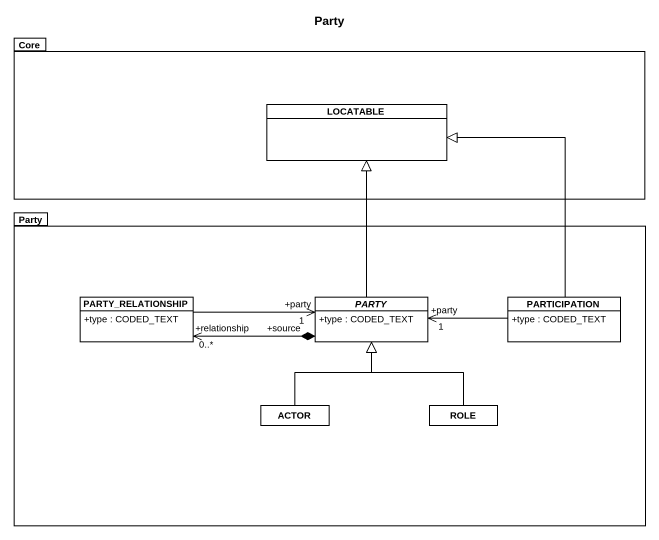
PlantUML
@startuml
title Party
hide circle
hide empty members
skinparam classAttributeIconSize 0
package Core {
  class LOCATABLE
}
package Party {
  class PARTY_RELATIONSHIP {
    +type : CODED_TEXT
  }
  abstract class PARTY {
    +type : CODED_TEXT
  }
  class PARTICIPATION {
    +type : CODED_TEXT
  }
  class "ACTOR" as ACTOR_
  class ROLE
}
PARTY_RELATIONSHIP -right-> "+party\n1" PARTY
PARTY -up-|> LOCATABLE
PARTY "+source" *-left-> "+relationship\n0..*" PARTY_RELATIONSHIP
PARTICIPATION -up-|> LOCATABLE
PARTICIPATION -left-> "+party\n1" PARTY
ACTOR_ -up-|> PARTY
ROLE -up-|> PARTY
@enduml
